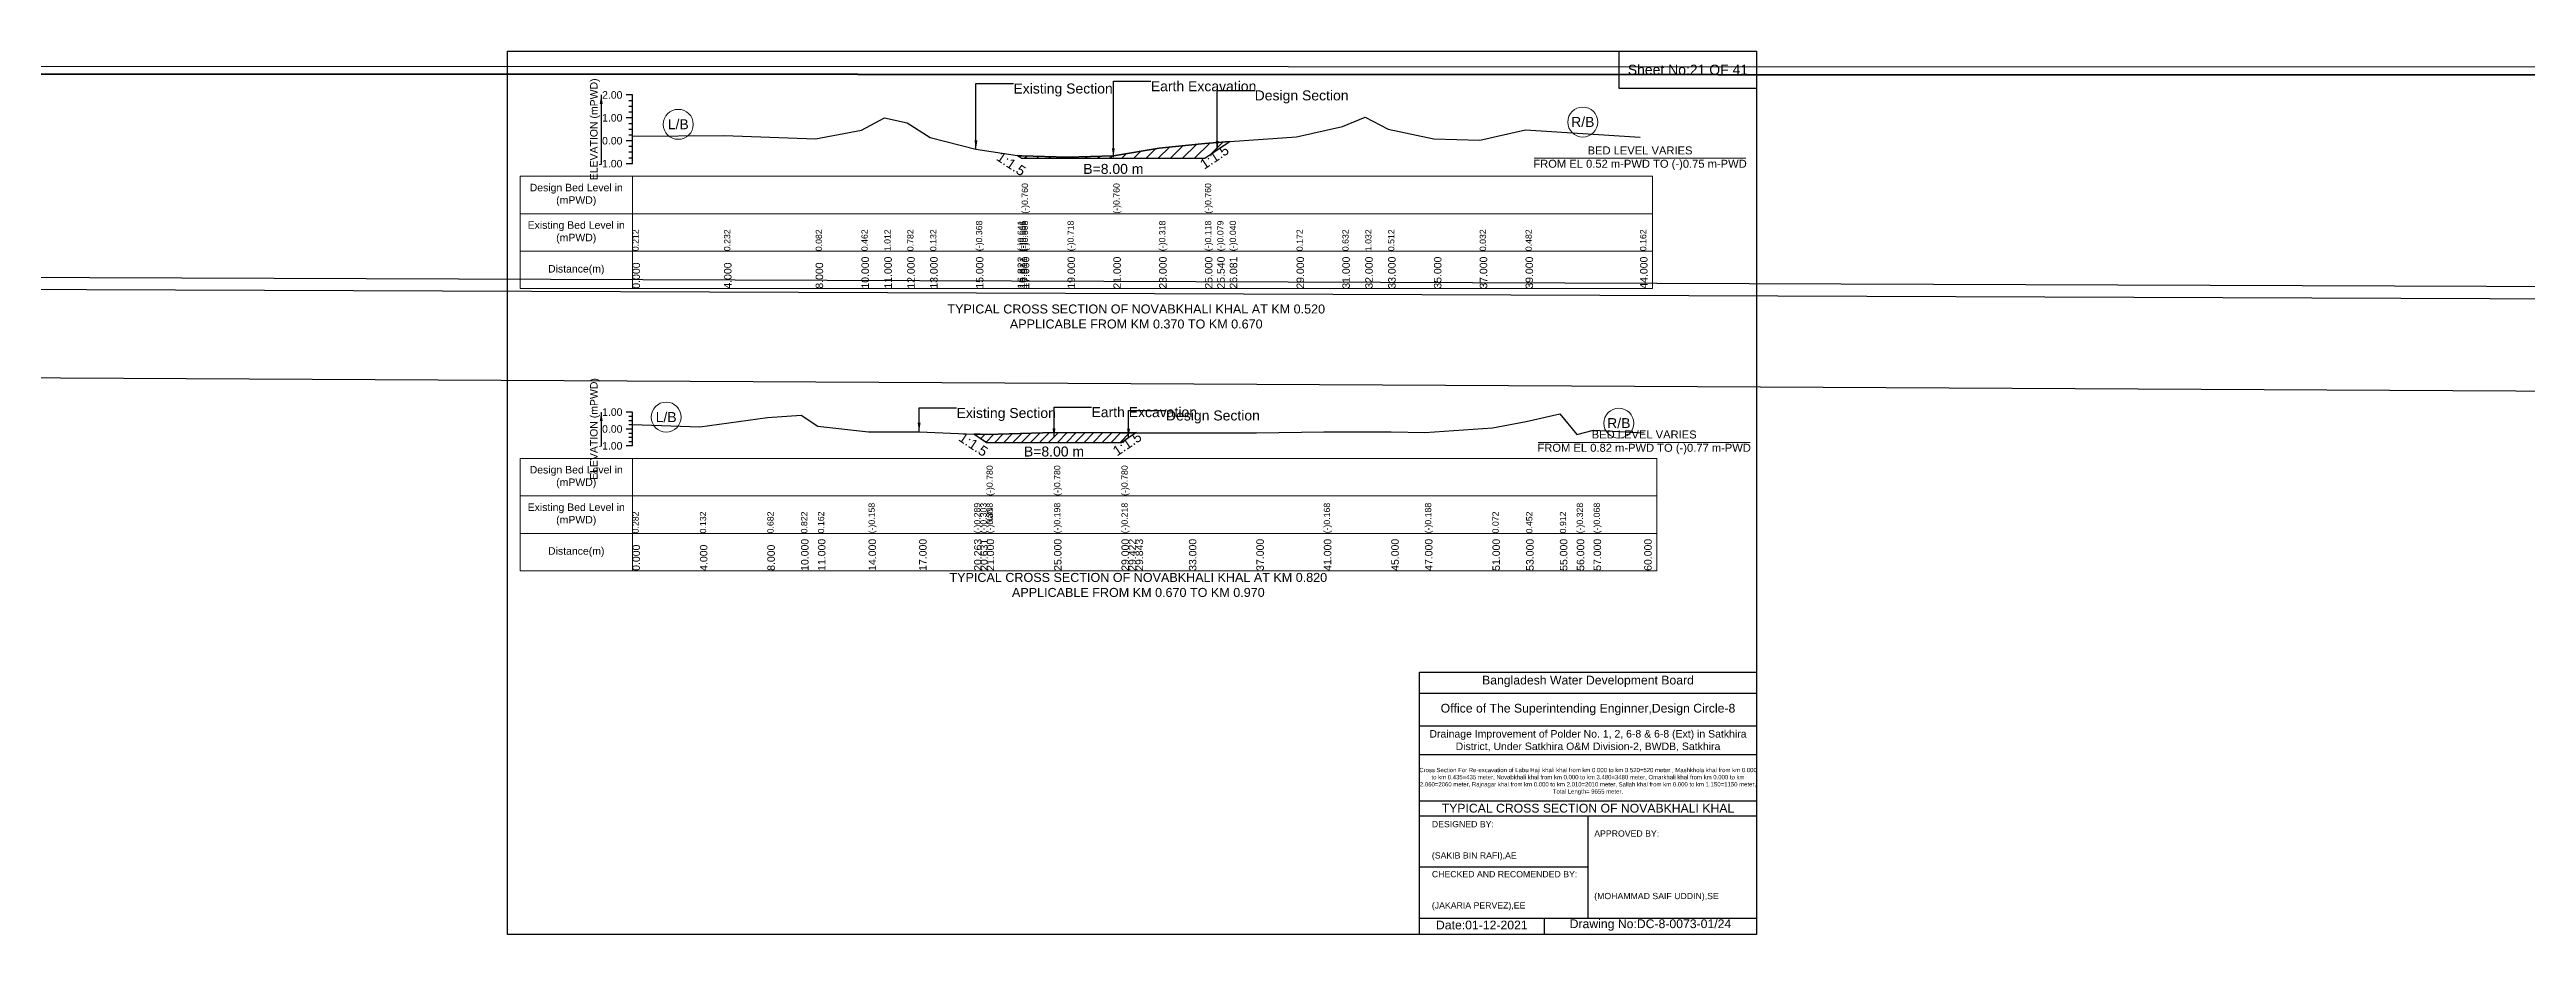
# Model space of a CAD drawing. Header units: inches. Extents: x 0 to 506000, y -4242 to 7.
# Drawn here: x 297800 to 309698, y -4242 to 7 of the extents above; entities that cross this region are included whole.
import ezdxf

# ---------------------------------------------------------------- set-up
doc = ezdxf.new("R2010")
doc.units = ezdxf.units.IN
doc.header["$LTSCALE"] = 7
doc.header["$MEASUREMENT"] = 0
doc.linetypes.add('DASHED', pattern=[0.75, 0.5, -0.25])
for name, color, linetype, lineweight in [('Cross section Data Border', 7, 'Continuous', 9), ('Cross Section Labels', 7, 'Continuous', 9), ('Design_Bed_Level for Xsection', 7, 'DASHED', 25), ('Existing_Bed_Level for Xsection', 7, 'Continuous', 25), ('Long Section Labels', 7, 'Continuous', 9)]:
    doc.layers.add(name, color=color, linetype=linetype, lineweight=lineweight)
doc.styles.get("Standard").update_dxf_attribs({"font": 'arial.ttf'})
doc.dimstyles.get("Standard").update_dxf_attribs({"dimtxt": 0.18, "dimasz": 0.18, "dimexe": 0.18, "dimexo": 0.0625, "dimgap": 0.09, "dimtad": 0, "dimtih": 1, "dimtoh": 1, "dimdec": 4, "dimzin": 0, "dimdsep": 46, "dimtxsty": 'Standard', "dimcen": 0.09, "dimadec": 0, "dimazin": 0, "dimtfac": 1, "dimtdec": 4, "dimtofl": 0, "dimtmove": 0, "dimatfit": 3, "dimfxl": 1, "dimtolj": 1, "dimtzin": 0, "dimarcsym": 0})

msp = doc.modelspace()

# ---------------------------------------------------------------- hatches: boundary and pattern name
at = {"layer": 'Existing_Bed_Level for Xsection'}
h = msp.add_hatch(dxfattribs=at)
h.set_pattern_fill('ANSI31', color=256, scale=330, style=0)
h.paths.add_polyline_path([(302450, -502), (302460, -508), (302470, -515), (302690, -515), (302910, -515), (303130, -515), (303350, -515), (303409, -475), (303469, -435), (303409, -440), (303350, -444), (303130, -466), (302910, -504), (302690, -510), (302470, -504), (302460, -503)])
h = msp.add_hatch(dxfattribs=at)
h.set_pattern_fill('ANSI31', color=256, scale=243, style=0)
h.paths.add_polyline_path([(302241, -1839), (302271, -1859), (302301, -1879), (302625, -1879), (302949, -1879), (302983, -1856), (303017, -1833), (302983, -1833), (302949, -1833), (302625, -1831), (302301, -1841), (302271, -1840)])

# ---------------------------------------------------------------- linework, layer by layer
for points in [[(300000, 0), (306000, 0), (306000, -4242), (300000, -4242)], [(305340, 0), (306000, 0), (306000, -180), (305340, -180)]]:
    msp.add_lwpolyline(points, close=True)
for points in [[(304380, -4242), (304380, -2982), (306000, -2982)], [(304380, -3084), (306000, -3084)], [(304380, -3240), (306000, -3240)], [(304380, -3378), (306000, -3378)], [(304380, -3600), (306000, -3600)], [(304380, -3672), (306000, -3672)], [(305190, -3672), (305190, -4164)], [(304380, -3918), (305190, -3918)], [(304380, -4164), (306000, -4164)], [(304980, -4164), (304980, -4242)]]:
    msp.add_lwpolyline(points)
at = {"layer": 'Cross section Data Border'}
for points in [[(300060, -601), (305500, -601), (305500, -1141), (300060, -1141)], [(300060, -1956), (305520, -1956), (305520, -2496), (300060, -2496)]]:
    msp.add_lwpolyline(points, close=True, dxfattribs=at)
for points in [[(300600, -601), (300600, -1141)], [(300060, -781), (305500, -781)], [(300060, -961), (305500, -961)], [(300600, -1956), (300600, -2496)], [(300060, -2136), (305520, -2136)], [(300060, -2316), (305520, -2316)]]:
    msp.add_lwpolyline(points, dxfattribs=at)
at = {"layer": 'Cross Section Labels'}
for points in [[(304931, -515), (305949, -515)], [(304951, -1879), (305969, -1879)]]:
    msp.add_lwpolyline(points, dxfattribs=at)
for centre in [(300820, -352), (305165, -341), (300762, -1758), (305338, -1787)]:
    msp.add_circle(centre, 72, dxfattribs=at)
at = {"layer": 'Design_Bed_Level for Xsection'}
for points in [[(302450, -502), (302460, -508), (302470, -515), (302910, -515), (303350, -515), (303409, -475), (303469, -435)], [(302241, -1839), (302271, -1859), (302301, -1879), (302625, -1879), (302949, -1879), (302983, -1856), (303017, -1833)]]:
    msp.add_lwpolyline(points, dxfattribs=at)
at = {"layer": 'Existing_Bed_Level for Xsection'}
for points in [[(300600, -211), (300570, -211)], [(300600, -541), (300600, -431), (300600, -321), (300600, -211)], [(300600, -321), (300570, -321)], [(300600, -239), (300582, -239)], [(300600, -266), (300582, -266)], [(300600, -294), (300582, -294)], [(300600, -349), (300582, -349)], [(300600, -408), (301040, -406), (301480, -422), (301700, -380), (301810, -320), (301920, -345), (302030, -416), (302250, -472), (302450, -502), (302460, -503), (302470, -504), (302470, -504), (302690, -510), (302910, -504), (302910, -504), (303130, -466), (303350, -444), (303350, -444), (303409, -440), (303469, -435), (303790, -412), (304010, -362), (304120, -318), (304230, -375), (304450, -422), (304670, -428), (304890, -378), (305440, -413)], [(300600, -431), (300570, -431)], [(300600, -376), (300582, -376)], [(300600, -404), (300582, -404)], [(300600, -459), (300582, -459)], [(300600, -541), (300570, -541)], [(300600, -486), (300582, -486)], [(300600, -514), (300582, -514)], [(300600, -1734), (300570, -1734)], [(300600, -1755), (300582, -1755)], [(300600, -1775), (300582, -1775)], [(300600, -1896), (300600, -1815), (300600, -1734)], [(300600, -1793), (300924, -1805), (301248, -1760), (301410, -1749), (301491, -1802), (301734, -1828), (301977, -1828), (302241, -1839), (302271, -1840), (302301, -1841), (302301, -1841), (302625, -1831), (302625, -1831), (302949, -1833), (302949, -1833), (302983, -1833), (303017, -1833), (303273, -1833), (303597, -1833), (303921, -1829), (304245, -1829), (304407, -1831), (304731, -1810), (304893, -1779), (305055, -1742), (305136, -1842), (305217, -1821), (305460, -1833)], [(300600, -1815), (300570, -1815)], [(300600, -1896), (300570, -1896)], [(300600, -1795), (300582, -1795)], [(300600, -1836), (300582, -1836)], [(300600, -1856), (300582, -1856)], [(300600, -1876), (300582, -1876)]]:
    msp.add_lwpolyline(points, dxfattribs=at)
for points in [[(302450, -502), (302460, -508), (302470, -515), (302470, -515), (302690, -515), (302910, -515), (302910, -515), (303130, -515), (303350, -515), (303350, -515), (303409, -475), (303469, -435), (303409, -440), (303350, -444), (303350, -444), (303130, -466), (302910, -504), (302910, -504), (302690, -510), (302470, -504), (302470, -504), (302460, -503)], [(302241, -1839), (302241, -1839), (302271, -1859), (302301, -1879), (302301, -1879), (302625, -1879), (302625, -1879), (302949, -1879), (302949, -1879), (302983, -1856), (303017, -1833), (303017, -1833), (303017, -1833), (302983, -1833), (302949, -1833), (302949, -1833), (302625, -1831), (302625, -1831), (302301, -1841), (302301, -1841), (302271, -1840), (302241, -1839)]]:
    msp.add_lwpolyline(points, close=True, dxfattribs=at)

# ---------------------------------------------------------------- texts
at = {"attachment_point": 5}
for s, insert, char_height in [('Sheet No:21 OF 41', (305670, -90), 48), ('Bangladesh Water Development Board', (305190, -3027), 42), ('Office of The Superintending Enginner,Design Circle-8', (305190, -3162), 42)]:
    msp.add_mtext(s, dxfattribs=dict(at, insert=insert, char_height=char_height))
for s, insert, char_height, width, attachment_point in [('Drainage Improvement of Polder No. 1, 2, 6-8 & 6-8 (Ext) in Satkhira District, Under Satkhira O&M Division-2, BWDB, Satkhira', (305190, -3312), 36, 1680, 5), ('Cross Section For Re-excavation of Labu Haji khali khal from km 0.000 to km 0.520=520 meter , Mashkhola khal from km 0.000 to km 0.435=435 meter, Novabkhali khal from km 0.000 to km 3.480=3480 meter, Omarkhali khal from km 0.000 to km 2.060=2060 meter, Rajnagar khal from km 0.000 to km 2.010=2010 meter, Sallah khal from km 0.000 to km 1.150=1150 meter, Total Length= 9655 meter. ', (305190, -3507), 20.561, 1620, 5), ('TYPICAL CROSS SECTION OF NOVABKHALI KHAL', (305190, -3636), 42, 1680, 5), ('DESIGNED BY:^J^J^J(SAKIB BIN RAFI),AE', (304440, -3792), 30, 840, 4), ('APPROVED BY:^J^J^J^J^J^J(MOHAMMAD SAIF UDDIN),SE', (305220, -3912), 30, 840, 4), ('CHECKED AND RECOMENDED BY:^J^J^J(JAKARIA PERVEZ),EE', (304440, -4032), 30, 840, 4), ('Date:01-12-2021', (304680, -4197), 42, 840, 5), ('Drawing No:DC-8-0073-01/24', (305490, -4197), 42, 1320, 5)]:
    msp.add_mtext(s, dxfattribs=dict(insert=insert, char_height=char_height, width=width, attachment_point=attachment_point))
at = {"layer": 'Cross section Data Border', "char_height": 36, "width": 480, "attachment_point": 5}
for s, insert in [('Design Bed Level in (mPWD)', (300330, -691)), ('Existing Bed Level in (mPWD)', (300330, -871)), ('Distance(m)', (300330, -1051)), ('Design Bed Level in (mPWD)', (300330, -2046)), ('Existing Bed Level in (mPWD)', (300330, -2226)), ('Distance(m)', (300330, -2406))]:
    msp.add_mtext(s, dxfattribs=dict(at, insert=insert))
at = {"layer": 'Cross Section Labels'}
for s, insert, char_height, attachment_point in [('Existing Section', (302430, -156), 48, 1), ('Earth Excavation', (303090, -145), 48, 1), ('Design Section', (303589, -189), 48, 1), ('L/B', (300820, -352), 48, 5), ('R/B', (305165, -341), 48, 5), ('BED LEVEL VARIES ^JFROM EL 0.52 m-PWD TO (-)0.75 m-PWD', (305440, -515), 38.4, 5), ('B=8.00 m', (302910, -542), 48, 2), ('TYPICAL CROSS SECTION OF NOVABKHALI KHAL AT KM 0.520^JAPPLICABLE FROM KM 0.370 TO KM 0.670', (303020, -1275), 43.2, 5), ('L/B', (300762, -1758), 48, 5), ('Existing Section', (302157, -1714), 48, 1), ('Earth Excavation', (302805, -1710), 48, 1), ('Design Section', (303163, -1726), 48, 1), ('R/B', (305338, -1787), 48, 5), ('B=8.00 m', (302625, -1899), 48, 2), ('BED LEVEL VARIES ^JFROM EL 0.82 m-PWD TO (-)0.77 m-PWD', (305460, -1879), 38.4, 5), ('TYPICAL CROSS SECTION OF NOVABKHALI KHAL AT KM 0.820^JAPPLICABLE FROM KM 0.670 TO KM 0.970', (303030, -2564), 43.2, 5)]:
    msp.add_mtext(s, dxfattribs=dict(at, insert=insert, char_height=char_height, attachment_point=attachment_point))
at = {"layer": 'Cross Section Labels', "char_height": 48, "attachment_point": 2}
for insert, rotation in [((303382, -489), 33.6901), ((302433, -522), 326.3099), ((302251, -1869), 326.3099), ((302963, -1866), 33.6901)]:
    msp.add_mtext('1:1.5', dxfattribs=dict(at, insert=insert, rotation=rotation))
at = {"layer": 'Existing_Bed_Level for Xsection', "char_height": 36, "attachment_point": 5, "rotation": 90}
for insert in [(300420, -376), (300420, -1815)]:
    msp.add_mtext('ELEVATION (mPWD)', dxfattribs=dict(at, insert=insert))
at = {"layer": 'Existing_Bed_Level for Xsection', "char_height": 36, "attachment_point": 6}
for s, insert in [('2.00', (300552, -211)), ('1.00', (300552, -321)), ('0.00', (300552, -431)), ('-1.00', (300552, -541)), ('1.00', (300552, -1734)), ('-1.00', (300552, -1896)), ('0.00', (300552, -1815))]:
    msp.add_mtext(s, dxfattribs=dict(at, insert=insert))
at = {"layer": 'Long Section Labels', "attachment_point": 1, "rotation": 90}
for s, insert, char_height in [('(-)0.760', (302470, -781), 30), ('(-)0.760', (302910, -781), 30), ('(-)0.760', (303350, -781), 30), ('(-)0.368', (302250, -961), 30), ('(-)0.641', (302450, -961), 30), ('(-)0.655', (302460, -961), 30), ('(-)0.668', (302470, -961), 30), ('(-)0.668', (302470, -961), 30), ('(-)0.668', (302470, -961), 30), ('(-)0.668', (302470, -961), 30), ('(-)0.668', (302470, -961), 30), ('(-)0.668', (302470, -961), 30), ('(-)0.718', (302690, -961), 30), ('(-)0.318', (303130, -961), 30), ('(-)0.118', (303350, -961), 30), ('(-)0.118', (303350, -961), 30), ('(-)0.118', (303350, -961), 30), ('(-)0.079', (303409, -961), 30), ('(-)0.040', (303469, -961), 30), ('0.212', (300600, -961), 30), ('0.232', (301040, -961), 30), ('0.082', (301480, -961), 30), ('0.082', (301480, -961), 30), ('0.462', (301700, -961), 30), ('1.012', (301810, -961), 30), ('0.782', (301920, -961), 30), ('0.132', (302030, -961), 30), ('0.172', (303790, -961), 30), ('0.632', (304010, -961), 30), ('1.032', (304120, -961), 30), ('0.512', (304230, -961), 30), ('0.032', (304670, -961), 30), ('0.482', (304890, -961), 30), ('0.162', (305440, -961), 30), ('0.000', (300600, -1141), 36), ('4.000', (301040, -1141), 36), ('8.000', (301480, -1141), 36), ('10.000', (301700, -1141), 36), ('11.000', (301810, -1141), 36), ('12.000', (301920, -1141), 36), ('13.000', (302030, -1141), 36), ('15.000', (302250, -1141), 36), ('16.822', (302450, -1141), 36), ('16.911', (302460, -1141), 36), ('17.000', (302470, -1141), 36), ('17.000', (302470, -1141), 36), ('17.000', (302470, -1141), 36), ('19.000', (302690, -1141), 36), ('21.000', (302910, -1141), 36), ('21.000', (302910, -1141), 36), ('21.000', (302910, -1141), 36), ('23.000', (303130, -1141), 36), ('25.000', (303350, -1141), 36), ('25.000', (303350, -1141), 36), ('25.000', (303350, -1141), 36), ('25.540', (303409, -1141), 36), ('26.081', (303469, -1141), 36), ('29.000', (303790, -1141), 36), ('31.000', (304010, -1141), 36), ('32.000', (304120, -1141), 36), ('33.000', (304230, -1141), 36), ('35.000', (304450, -1141), 36), ('37.000', (304670, -1141), 36), ('39.000', (304890, -1141), 36), ('44.000', (305440, -1141), 36), ('(-)0.780', (302301, -2136), 30), ('(-)0.780', (302625, -2136), 30), ('(-)0.780', (302949, -2136), 30), ('0.282', (300600, -2316), 30), ('0.132', (300924, -2316), 30), ('0.682', (301248, -2316), 30), ('0.822', (301410, -2316), 30), ('0.162', (301491, -2316), 30), ('(-)0.158', (301734, -2316), 30), ('(-)0.158', (301734, -2316), 30), ('(-)0.289', (302241, -2316), 30), ('(-)0.303', (302271, -2316), 30), ('(-)0.318', (302301, -2316), 30), ('(-)0.318', (302301, -2316), 30), ('(-)NaN', (302301, -2316), 30), ('(-)NaN', (302301, -2316), 30), ('(-)0.198', (302625, -2316), 30), ('(-)0.198', (302625, -2316), 30), ('(-)0.198', (302625, -2316), 30), ('(-)0.218', (302949, -2316), 30), ('(-)0.218', (302949, -2316), 30), ('(-)0.218', (302949, -2316), 30), ('(-)0.218', (302949, -2316), 30), ('(-)0.218', (302949, -2316), 30), ('(-)0.218', (302949, -2316), 30), ('(-)0.218', (302949, -2316), 30), ('(-)0.168', (303921, -2316), 30), ('(-)0.168', (303921, -2316), 30), ('(-)0.188', (304407, -2316), 30), ('0.072', (304731, -2316), 30), ('0.452', (304893, -2316), 30), ('0.912', (305055, -2316), 30), ('(-)0.328', (305136, -2316), 30), ('(-)0.068', (305217, -2316), 30), ('0.000', (300600, -2496), 36), ('4.000', (300924, -2496), 36), ('8.000', (301248, -2496), 36), ('10.000', (301410, -2496), 36), ('11.000', (301491, -2496), 36), ('14.000', (301734, -2496), 36), ('17.000', (301977, -2496), 36), ('20.263', (302241, -2496), 36), ('20.631', (302271, -2496), 36), ('21.000', (302301, -2496), 36), ('21.000', (302301, -2496), 36), ('21.000', (302301, -2496), 36), ('25.000', (302625, -2496), 36), ('25.000', (302625, -2496), 36), ('25.000', (302625, -2496), 36), ('29.000', (302949, -2496), 36), ('29.000', (302949, -2496), 36), ('29.000', (302949, -2496), 36), ('29.422', (302983, -2496), 36), ('29.843', (303017, -2496), 36), ('33.000', (303273, -2496), 36), ('37.000', (303597, -2496), 36), ('41.000', (303921, -2496), 36), ('45.000', (304245, -2496), 36), ('47.000', (304407, -2496), 36), ('51.000', (304731, -2496), 36), ('53.000', (304893, -2496), 36), ('55.000', (305055, -2496), 36), ('56.000', (305136, -2496), 36), ('57.000', (305217, -2496), 36), ('60.000', (305460, -2496), 36)]:
    msp.add_mtext(s, dxfattribs=dict(at, insert=insert, char_height=char_height))

# ---------------------------------------------------------------- leaders
at = {"layer": 'Cross Section Labels', "annotation_type": 0, "has_hookline": 1, "hookline_direction": 0}
for points, text_width in [([(0, 0), (323900, -1706), (324080, -1706)], 497), ([(0, 0), (403262, -146), (403442, -146)], 497), ([(0, 0), (413300, -154), (413480, -154)], 497), ([(0, 0), (412980, -1586), (413160, -1586)], 497), ([(0, 0), (443222, -1617), (443402, -1617)], 497), ([(0, 0), (452718, -111), (452897, -111)], 497), ([(302250, -472), (302250, -156), (302430, -156)], 467), ([(302910, -510), (302910, -145), (303090, -145)], 497), ([(303409, -475), (303409, -189), (303589, -189)], 441), ([(301977, -1828), (301977, -1714), (302157, -1714)], 467), ([(302625, -1855), (302625, -1710), (302805, -1710)], 497), ([(302983, -1856), (302983, -1726), (303163, -1726)], 441)]:
    msp.add_leader(points, dimstyle='Standard', override={"dimasz": 43.2}, dxfattribs=dict(at, text_width=text_width))
at = {"layer": 'Existing_Bed_Level for Xsection'}
for points in [[(300450, -211), (300450, -541)], [(300450, -1734), (300450, -1896)]]:
    msp.add_leader(points, dimstyle='Standard', override={"dimasz": 43.2}, dxfattribs=at)

doc.saveas('drawing.dxf')
